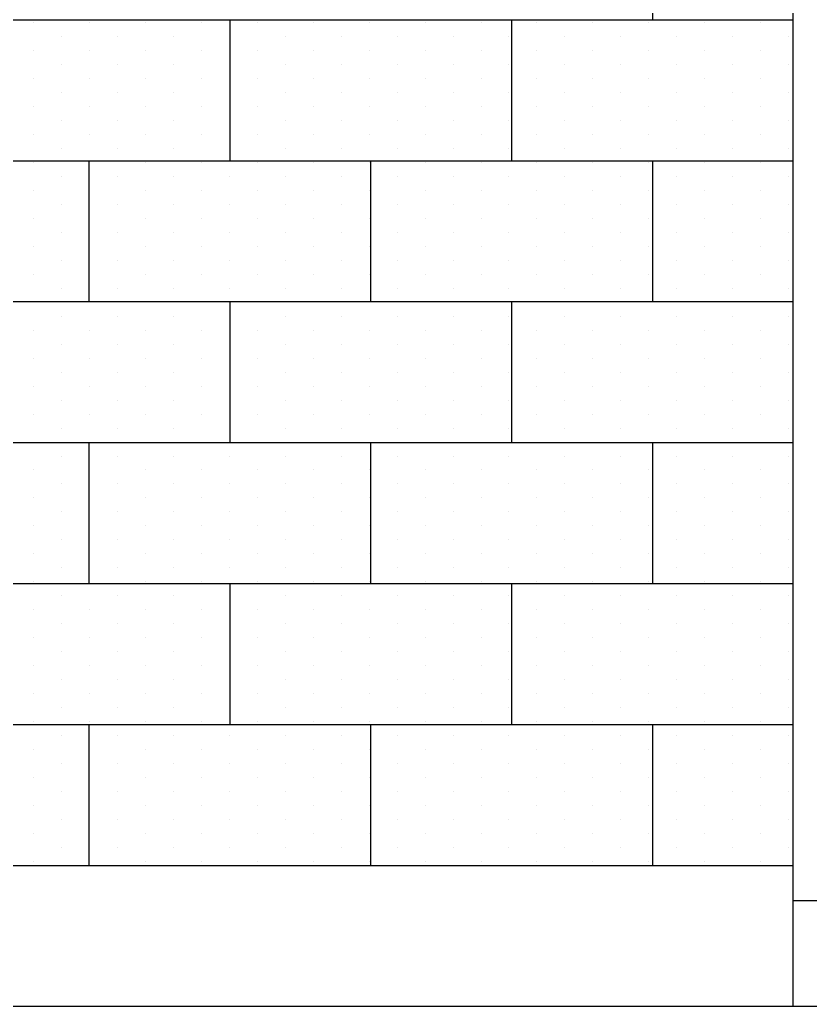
# Paper-space layout 'A000' of a CAD drawing. Header units: millimetres. Extents: x 0 to 841, y 0 to 594.
# Drawn here: x 514.33 to 536.77, y 86.9 to 114.9 of the extents above; entities that cross this region are included whole.
import ezdxf

# ---------------------------------------------------------------- set-up
doc = ezdxf.new("R2010")
doc.units = ezdxf.units.MM
doc.header["$MEASUREMENT"] = 0
doc.layers.add('A-ELEV-MBE1', color=7, linetype='Continuous', lineweight=25)
doc.layers.add('A-ELEV-PATT', color=8, linetype='Continuous', lineweight=13)

psp = doc.layouts.new('A000')

# ---------------------------------------------------------------- linework, layer by layer
at = {"layer": 'A-ELEV-MBE1'}
for p, q in [((536.293, 86.896), (536.293, 142.896)), ((532.293, 118.896), (532.293, 114.896)), ((495.293, 114.896), (536.293, 114.896)), ((520.293, 114.896), (520.293, 110.896)), ((528.293, 114.896), (528.293, 110.896)), ((495.293, 110.896), (536.293, 110.896)), ((516.293, 110.896), (516.293, 106.896)), ((524.293, 110.896), (524.293, 106.896)), ((532.293, 110.896), (532.293, 106.896)), ((495.293, 106.896), (536.293, 106.896)), ((520.293, 106.896), (520.293, 102.896)), ((528.293, 106.896), (528.293, 102.896)), ((495.293, 102.896), (536.293, 102.896)), ((516.293, 102.896), (516.293, 98.896)), ((524.293, 102.896), (524.293, 98.896)), ((532.293, 102.896), (532.293, 98.896)), ((495.293, 98.896), (536.293, 98.896)), ((520.293, 98.896), (520.293, 94.896)), ((528.293, 98.896), (528.293, 94.896)), ((495.293, 94.896), (536.293, 94.896)), ((516.293, 94.896), (516.293, 90.896)), ((524.293, 94.896), (524.293, 90.896)), ((532.293, 94.896), (532.293, 90.896)), ((492.293, 90.896), (536.293, 90.896)), ((536.293, 89.896), (556.293, 89.896)), ((492.293, 86.896), (702.204, 86.896))]:
    psp.add_line(p, q, dxfattribs=at)
at = {"layer": 'A-ELEV-PATT', "linetype": 'Continuous'}
for p, q in [((514.727, 114.817), (514.727, 114.817)), ((516.314, 114.817), (516.314, 114.817)), ((517.902, 114.817), (517.902, 114.817)), ((519.489, 114.817), (519.489, 114.817)), ((521.077, 114.817), (521.077, 114.817)), ((522.664, 114.817), (522.664, 114.817)), ((524.252, 114.817), (524.252, 114.817)), ((525.839, 114.817), (525.839, 114.817)), ((527.427, 114.817), (527.427, 114.817)), ((529.014, 114.817), (529.014, 114.817)), ((530.602, 114.817), (530.602, 114.817)), ((532.189, 114.817), (532.189, 114.817)), ((533.777, 114.817), (533.777, 114.817)), ((535.364, 114.817), (535.364, 114.817)), ((515.521, 114.42), (515.521, 114.42)), ((517.108, 114.42), (517.108, 114.42)), ((518.696, 114.42), (518.696, 114.42)), ((520.283, 114.42), (520.283, 114.42)), ((521.871, 114.42), (521.871, 114.42)), ((523.458, 114.42), (523.458, 114.42)), ((525.046, 114.42), (525.046, 114.42)), ((526.633, 114.42), (526.633, 114.42)), ((528.221, 114.42), (528.221, 114.42)), ((529.808, 114.42), (529.808, 114.42)), ((531.396, 114.42), (531.396, 114.42)), ((532.983, 114.42), (532.983, 114.42)), ((534.571, 114.42), (534.571, 114.42)), ((536.158, 114.42), (536.158, 114.42)), ((514.727, 114.023), (514.727, 114.023)), ((516.314, 114.023), (516.314, 114.023)), ((517.902, 114.023), (517.902, 114.023)), ((519.489, 114.023), (519.489, 114.023)), ((521.077, 114.023), (521.077, 114.023)), ((522.664, 114.023), (522.664, 114.023)), ((524.252, 114.023), (524.252, 114.023)), ((525.839, 114.023), (525.839, 114.023)), ((527.427, 114.023), (527.427, 114.023)), ((529.014, 114.023), (529.014, 114.023)), ((530.602, 114.023), (530.602, 114.023)), ((532.189, 114.023), (532.189, 114.023)), ((533.777, 114.023), (533.777, 114.023)), ((535.364, 114.023), (535.364, 114.023)), ((515.521, 113.626), (515.521, 113.626)), ((517.108, 113.626), (517.108, 113.626)), ((518.696, 113.626), (518.696, 113.626)), ((520.283, 113.626), (520.283, 113.626)), ((521.871, 113.626), (521.871, 113.626)), ((523.458, 113.626), (523.458, 113.626)), ((525.046, 113.626), (525.046, 113.626)), ((526.633, 113.626), (526.633, 113.626)), ((528.221, 113.626), (528.221, 113.626)), ((529.808, 113.626), (529.808, 113.626)), ((531.396, 113.626), (531.396, 113.626)), ((532.983, 113.626), (532.983, 113.626)), ((534.571, 113.626), (534.571, 113.626)), ((536.158, 113.626), (536.158, 113.626)), ((514.727, 113.229), (514.727, 113.229)), ((516.314, 113.229), (516.314, 113.229)), ((517.902, 113.229), (517.902, 113.229)), ((519.489, 113.229), (519.489, 113.229)), ((521.077, 113.229), (521.077, 113.229)), ((522.664, 113.229), (522.664, 113.229)), ((524.252, 113.229), (524.252, 113.229)), ((525.839, 113.229), (525.839, 113.229)), ((527.427, 113.229), (527.427, 113.229)), ((529.014, 113.229), (529.014, 113.229)), ((530.602, 113.229), (530.602, 113.229)), ((532.189, 113.229), (532.189, 113.229)), ((533.777, 113.229), (533.777, 113.229)), ((535.364, 113.229), (535.364, 113.229)), ((515.521, 112.833), (515.521, 112.833)), ((517.108, 112.833), (517.108, 112.833)), ((518.696, 112.833), (518.696, 112.833)), ((520.283, 112.833), (520.283, 112.833)), ((521.871, 112.833), (521.871, 112.833)), ((523.458, 112.833), (523.458, 112.833)), ((525.046, 112.833), (525.046, 112.833)), ((526.633, 112.833), (526.633, 112.833)), ((528.221, 112.833), (528.221, 112.833)), ((529.808, 112.833), (529.808, 112.833)), ((531.396, 112.833), (531.396, 112.833)), ((532.983, 112.833), (532.983, 112.833)), ((534.571, 112.833), (534.571, 112.833)), ((536.158, 112.833), (536.158, 112.833)), ((514.727, 112.436), (514.727, 112.436)), ((516.314, 112.436), (516.314, 112.436)), ((517.902, 112.436), (517.902, 112.436)), ((519.489, 112.436), (519.489, 112.436)), ((521.077, 112.436), (521.077, 112.436)), ((522.664, 112.436), (522.664, 112.436)), ((524.252, 112.436), (524.252, 112.436)), ((525.839, 112.436), (525.839, 112.436)), ((527.427, 112.436), (527.427, 112.436)), ((529.014, 112.436), (529.014, 112.436)), ((530.602, 112.436), (530.602, 112.436)), ((532.189, 112.436), (532.189, 112.436)), ((533.777, 112.436), (533.777, 112.436)), ((535.364, 112.436), (535.364, 112.436)), ((515.521, 112.039), (515.521, 112.039)), ((517.108, 112.039), (517.108, 112.039)), ((518.696, 112.039), (518.696, 112.039)), ((520.283, 112.039), (520.283, 112.039)), ((521.871, 112.039), (521.871, 112.039)), ((523.458, 112.039), (523.458, 112.039)), ((525.046, 112.039), (525.046, 112.039)), ((526.633, 112.039), (526.633, 112.039)), ((528.221, 112.039), (528.221, 112.039)), ((529.808, 112.039), (529.808, 112.039)), ((531.396, 112.039), (531.396, 112.039)), ((532.983, 112.039), (532.983, 112.039)), ((534.571, 112.039), (534.571, 112.039)), ((536.158, 112.039), (536.158, 112.039)), ((514.727, 111.642), (514.727, 111.642)), ((516.314, 111.642), (516.314, 111.642)), ((517.902, 111.642), (517.902, 111.642)), ((519.489, 111.642), (519.489, 111.642)), ((521.077, 111.642), (521.077, 111.642)), ((522.664, 111.642), (522.664, 111.642)), ((524.252, 111.642), (524.252, 111.642)), ((525.839, 111.642), (525.839, 111.642)), ((527.427, 111.642), (527.427, 111.642)), ((529.014, 111.642), (529.014, 111.642)), ((530.602, 111.642), (530.602, 111.642)), ((532.189, 111.642), (532.189, 111.642)), ((533.777, 111.642), (533.777, 111.642)), ((535.364, 111.642), (535.364, 111.642)), ((515.521, 111.245), (515.521, 111.245)), ((517.108, 111.245), (517.108, 111.245)), ((518.696, 111.245), (518.696, 111.245)), ((520.283, 111.245), (520.283, 111.245)), ((521.871, 111.245), (521.871, 111.245)), ((523.458, 111.245), (523.458, 111.245)), ((525.046, 111.245), (525.046, 111.245)), ((526.633, 111.245), (526.633, 111.245)), ((528.221, 111.245), (528.221, 111.245)), ((529.808, 111.245), (529.808, 111.245)), ((531.396, 111.245), (531.396, 111.245)), ((532.983, 111.245), (532.983, 111.245)), ((534.571, 111.245), (534.571, 111.245)), ((536.158, 111.245), (536.158, 111.245)), ((514.727, 110.848), (514.727, 110.848)), ((516.314, 110.848), (516.314, 110.848)), ((517.902, 110.848), (517.902, 110.848)), ((519.489, 110.848), (519.489, 110.848)), ((521.077, 110.848), (521.077, 110.848)), ((522.664, 110.848), (522.664, 110.848)), ((524.252, 110.848), (524.252, 110.848)), ((525.839, 110.848), (525.839, 110.848)), ((527.427, 110.848), (527.427, 110.848)), ((529.014, 110.848), (529.014, 110.848)), ((530.602, 110.848), (530.602, 110.848)), ((532.189, 110.848), (532.189, 110.848)), ((533.777, 110.848), (533.777, 110.848)), ((535.364, 110.848), (535.364, 110.848)), ((515.521, 110.451), (515.521, 110.451)), ((517.108, 110.451), (517.108, 110.451)), ((518.696, 110.451), (518.696, 110.451)), ((520.283, 110.451), (520.283, 110.451)), ((521.871, 110.451), (521.871, 110.451)), ((523.458, 110.451), (523.458, 110.451)), ((525.046, 110.451), (525.046, 110.451)), ((526.633, 110.451), (526.633, 110.451)), ((528.221, 110.451), (528.221, 110.451)), ((529.808, 110.451), (529.808, 110.451)), ((531.396, 110.451), (531.396, 110.451)), ((532.983, 110.451), (532.983, 110.451)), ((534.571, 110.451), (534.571, 110.451)), ((536.158, 110.451), (536.158, 110.451)), ((514.727, 110.054), (514.727, 110.054)), ((516.314, 110.054), (516.314, 110.054)), ((517.902, 110.054), (517.902, 110.054)), ((519.489, 110.054), (519.489, 110.054)), ((521.077, 110.054), (521.077, 110.054)), ((522.664, 110.054), (522.664, 110.054)), ((524.252, 110.054), (524.252, 110.054)), ((525.839, 110.054), (525.839, 110.054)), ((527.427, 110.054), (527.427, 110.054)), ((529.014, 110.054), (529.014, 110.054)), ((530.602, 110.054), (530.602, 110.054)), ((532.189, 110.054), (532.189, 110.054)), ((533.777, 110.054), (533.777, 110.054)), ((535.364, 110.054), (535.364, 110.054)), ((515.521, 109.658), (515.521, 109.658)), ((517.108, 109.658), (517.108, 109.658)), ((518.696, 109.658), (518.696, 109.658)), ((520.283, 109.658), (520.283, 109.658)), ((521.871, 109.658), (521.871, 109.658)), ((523.458, 109.658), (523.458, 109.658)), ((525.046, 109.658), (525.046, 109.658)), ((526.633, 109.658), (526.633, 109.658)), ((528.221, 109.658), (528.221, 109.658)), ((529.808, 109.658), (529.808, 109.658)), ((531.396, 109.658), (531.396, 109.658)), ((532.983, 109.658), (532.983, 109.658)), ((534.571, 109.658), (534.571, 109.658)), ((536.158, 109.658), (536.158, 109.658)), ((514.727, 109.261), (514.727, 109.261)), ((516.314, 109.261), (516.314, 109.261)), ((517.902, 109.261), (517.902, 109.261)), ((519.489, 109.261), (519.489, 109.261)), ((521.077, 109.261), (521.077, 109.261)), ((522.664, 109.261), (522.664, 109.261)), ((524.252, 109.261), (524.252, 109.261)), ((525.839, 109.261), (525.839, 109.261)), ((527.427, 109.261), (527.427, 109.261)), ((529.014, 109.261), (529.014, 109.261)), ((530.602, 109.261), (530.602, 109.261)), ((532.189, 109.261), (532.189, 109.261)), ((533.777, 109.261), (533.777, 109.261)), ((535.364, 109.261), (535.364, 109.261)), ((515.521, 108.864), (515.521, 108.864)), ((517.108, 108.864), (517.108, 108.864)), ((518.696, 108.864), (518.696, 108.864)), ((520.283, 108.864), (520.283, 108.864)), ((521.871, 108.864), (521.871, 108.864)), ((523.458, 108.864), (523.458, 108.864)), ((525.046, 108.864), (525.046, 108.864)), ((526.633, 108.864), (526.633, 108.864)), ((528.221, 108.864), (528.221, 108.864)), ((529.808, 108.864), (529.808, 108.864)), ((531.396, 108.864), (531.396, 108.864)), ((532.983, 108.864), (532.983, 108.864)), ((534.571, 108.864), (534.571, 108.864)), ((536.158, 108.864), (536.158, 108.864)), ((514.727, 108.467), (514.727, 108.467)), ((516.314, 108.467), (516.314, 108.467)), ((517.902, 108.467), (517.902, 108.467)), ((519.489, 108.467), (519.489, 108.467)), ((521.077, 108.467), (521.077, 108.467)), ((522.664, 108.467), (522.664, 108.467)), ((524.252, 108.467), (524.252, 108.467)), ((525.839, 108.467), (525.839, 108.467)), ((527.427, 108.467), (527.427, 108.467)), ((529.014, 108.467), (529.014, 108.467)), ((530.602, 108.467), (530.602, 108.467)), ((532.189, 108.467), (532.189, 108.467)), ((533.777, 108.467), (533.777, 108.467)), ((535.364, 108.467), (535.364, 108.467)), ((515.521, 108.07), (515.521, 108.07)), ((517.108, 108.07), (517.108, 108.07)), ((518.696, 108.07), (518.696, 108.07)), ((520.283, 108.07), (520.283, 108.07)), ((521.871, 108.07), (521.871, 108.07)), ((523.458, 108.07), (523.458, 108.07)), ((525.046, 108.07), (525.046, 108.07)), ((526.633, 108.07), (526.633, 108.07)), ((528.221, 108.07), (528.221, 108.07)), ((529.808, 108.07), (529.808, 108.07)), ((531.396, 108.07), (531.396, 108.07)), ((532.983, 108.07), (532.983, 108.07)), ((534.571, 108.07), (534.571, 108.07)), ((536.158, 108.07), (536.158, 108.07)), ((514.727, 107.673), (514.727, 107.673)), ((516.314, 107.673), (516.314, 107.673)), ((517.902, 107.673), (517.902, 107.673)), ((519.489, 107.673), (519.489, 107.673)), ((521.077, 107.673), (521.077, 107.673)), ((522.664, 107.673), (522.664, 107.673)), ((524.252, 107.673), (524.252, 107.673)), ((525.839, 107.673), (525.839, 107.673)), ((527.427, 107.673), (527.427, 107.673)), ((529.014, 107.673), (529.014, 107.673)), ((530.602, 107.673), (530.602, 107.673)), ((532.189, 107.673), (532.189, 107.673)), ((533.777, 107.673), (533.777, 107.673)), ((535.364, 107.673), (535.364, 107.673)), ((515.521, 107.276), (515.521, 107.276)), ((517.108, 107.276), (517.108, 107.276)), ((518.696, 107.276), (518.696, 107.276)), ((520.283, 107.276), (520.283, 107.276)), ((521.871, 107.276), (521.871, 107.276)), ((523.458, 107.276), (523.458, 107.276)), ((525.046, 107.276), (525.046, 107.276)), ((526.633, 107.276), (526.633, 107.276)), ((528.221, 107.276), (528.221, 107.276)), ((529.808, 107.276), (529.808, 107.276)), ((531.396, 107.276), (531.396, 107.276)), ((532.983, 107.276), (532.983, 107.276)), ((534.571, 107.276), (534.571, 107.276)), ((536.158, 107.276), (536.158, 107.276)), ((514.727, 106.879), (514.727, 106.879)), ((516.314, 106.879), (516.314, 106.879)), ((517.902, 106.879), (517.902, 106.879)), ((519.489, 106.879), (519.489, 106.879)), ((521.077, 106.879), (521.077, 106.879)), ((522.664, 106.879), (522.664, 106.879)), ((524.252, 106.879), (524.252, 106.879)), ((525.839, 106.879), (525.839, 106.879)), ((527.427, 106.879), (527.427, 106.879)), ((529.014, 106.879), (529.014, 106.879)), ((530.602, 106.879), (530.602, 106.879)), ((532.189, 106.879), (532.189, 106.879)), ((533.777, 106.879), (533.777, 106.879)), ((535.364, 106.879), (535.364, 106.879)), ((515.521, 106.483), (515.521, 106.483)), ((517.108, 106.483), (517.108, 106.483)), ((518.696, 106.483), (518.696, 106.483)), ((520.283, 106.483), (520.283, 106.483)), ((521.871, 106.483), (521.871, 106.483)), ((523.458, 106.483), (523.458, 106.483)), ((525.046, 106.483), (525.046, 106.483)), ((526.633, 106.483), (526.633, 106.483)), ((528.221, 106.483), (528.221, 106.483)), ((529.808, 106.483), (529.808, 106.483)), ((531.396, 106.483), (531.396, 106.483)), ((532.983, 106.483), (532.983, 106.483)), ((534.571, 106.483), (534.571, 106.483)), ((536.158, 106.483), (536.158, 106.483)), ((514.727, 106.086), (514.727, 106.086)), ((516.314, 106.086), (516.314, 106.086)), ((517.902, 106.086), (517.902, 106.086)), ((519.489, 106.086), (519.489, 106.086)), ((521.077, 106.086), (521.077, 106.086)), ((522.664, 106.086), (522.664, 106.086)), ((524.252, 106.086), (524.252, 106.086)), ((525.839, 106.086), (525.839, 106.086)), ((527.427, 106.086), (527.427, 106.086)), ((529.014, 106.086), (529.014, 106.086)), ((530.602, 106.086), (530.602, 106.086)), ((532.189, 106.086), (532.189, 106.086)), ((533.777, 106.086), (533.777, 106.086)), ((535.364, 106.086), (535.364, 106.086)), ((515.521, 105.689), (515.521, 105.689)), ((517.108, 105.689), (517.108, 105.689)), ((518.696, 105.689), (518.696, 105.689)), ((520.283, 105.689), (520.283, 105.689)), ((521.871, 105.689), (521.871, 105.689)), ((523.458, 105.689), (523.458, 105.689)), ((525.046, 105.689), (525.046, 105.689)), ((526.633, 105.689), (526.633, 105.689)), ((528.221, 105.689), (528.221, 105.689)), ((529.808, 105.689), (529.808, 105.689)), ((531.396, 105.689), (531.396, 105.689)), ((532.983, 105.689), (532.983, 105.689)), ((534.571, 105.689), (534.571, 105.689)), ((536.158, 105.689), (536.158, 105.689)), ((514.727, 105.292), (514.727, 105.292)), ((516.314, 105.292), (516.314, 105.292)), ((517.902, 105.292), (517.902, 105.292)), ((519.489, 105.292), (519.489, 105.292)), ((521.077, 105.292), (521.077, 105.292)), ((522.664, 105.292), (522.664, 105.292)), ((524.252, 105.292), (524.252, 105.292)), ((525.839, 105.292), (525.839, 105.292)), ((527.427, 105.292), (527.427, 105.292)), ((529.014, 105.292), (529.014, 105.292)), ((530.602, 105.292), (530.602, 105.292)), ((532.189, 105.292), (532.189, 105.292)), ((533.777, 105.292), (533.777, 105.292)), ((535.364, 105.292), (535.364, 105.292)), ((515.521, 104.895), (515.521, 104.895)), ((517.108, 104.895), (517.108, 104.895)), ((518.696, 104.895), (518.696, 104.895)), ((520.283, 104.895), (520.283, 104.895)), ((521.871, 104.895), (521.871, 104.895)), ((523.458, 104.895), (523.458, 104.895)), ((525.046, 104.895), (525.046, 104.895)), ((526.633, 104.895), (526.633, 104.895)), ((528.221, 104.895), (528.221, 104.895)), ((529.808, 104.895), (529.808, 104.895)), ((531.396, 104.895), (531.396, 104.895)), ((532.983, 104.895), (532.983, 104.895)), ((534.571, 104.895), (534.571, 104.895)), ((536.158, 104.895), (536.158, 104.895)), ((514.727, 104.498), (514.727, 104.498)), ((516.314, 104.498), (516.314, 104.498)), ((517.902, 104.498), (517.902, 104.498)), ((519.489, 104.498), (519.489, 104.498)), ((521.077, 104.498), (521.077, 104.498)), ((522.664, 104.498), (522.664, 104.498)), ((524.252, 104.498), (524.252, 104.498)), ((525.839, 104.498), (525.839, 104.498)), ((527.427, 104.498), (527.427, 104.498)), ((529.014, 104.498), (529.014, 104.498)), ((530.602, 104.498), (530.602, 104.498)), ((532.189, 104.498), (532.189, 104.498)), ((533.777, 104.498), (533.777, 104.498)), ((535.364, 104.498), (535.364, 104.498)), ((515.521, 104.101), (515.521, 104.101)), ((517.108, 104.101), (517.108, 104.101)), ((518.696, 104.101), (518.696, 104.101)), ((520.283, 104.101), (520.283, 104.101)), ((521.871, 104.101), (521.871, 104.101)), ((523.458, 104.101), (523.458, 104.101)), ((525.046, 104.101), (525.046, 104.101)), ((526.633, 104.101), (526.633, 104.101)), ((528.221, 104.101), (528.221, 104.101)), ((529.808, 104.101), (529.808, 104.101)), ((531.396, 104.101), (531.396, 104.101)), ((532.983, 104.101), (532.983, 104.101)), ((534.571, 104.101), (534.571, 104.101)), ((536.158, 104.101), (536.158, 104.101)), ((514.727, 103.704), (514.727, 103.704)), ((516.314, 103.704), (516.314, 103.704)), ((517.902, 103.704), (517.902, 103.704)), ((519.489, 103.704), (519.489, 103.704)), ((521.077, 103.704), (521.077, 103.704)), ((522.664, 103.704), (522.664, 103.704)), ((524.252, 103.704), (524.252, 103.704)), ((525.839, 103.704), (525.839, 103.704)), ((527.427, 103.704), (527.427, 103.704)), ((529.014, 103.704), (529.014, 103.704)), ((530.602, 103.704), (530.602, 103.704)), ((532.189, 103.704), (532.189, 103.704)), ((533.777, 103.704), (533.777, 103.704)), ((535.364, 103.704), (535.364, 103.704)), ((515.521, 103.308), (515.521, 103.308)), ((517.108, 103.308), (517.108, 103.308)), ((518.696, 103.308), (518.696, 103.308)), ((520.283, 103.308), (520.283, 103.308)), ((521.871, 103.308), (521.871, 103.308)), ((523.458, 103.308), (523.458, 103.308)), ((525.046, 103.308), (525.046, 103.308)), ((526.633, 103.308), (526.633, 103.308)), ((528.221, 103.308), (528.221, 103.308)), ((529.808, 103.308), (529.808, 103.308)), ((531.396, 103.308), (531.396, 103.308)), ((532.983, 103.308), (532.983, 103.308)), ((534.571, 103.308), (534.571, 103.308)), ((536.158, 103.308), (536.158, 103.308)), ((514.727, 102.911), (514.727, 102.911)), ((516.314, 102.911), (516.314, 102.911)), ((517.902, 102.911), (517.902, 102.911)), ((519.489, 102.911), (519.489, 102.911)), ((521.077, 102.911), (521.077, 102.911)), ((522.664, 102.911), (522.664, 102.911)), ((524.252, 102.911), (524.252, 102.911)), ((525.839, 102.911), (525.839, 102.911)), ((527.427, 102.911), (527.427, 102.911)), ((529.014, 102.911), (529.014, 102.911)), ((530.602, 102.911), (530.602, 102.911)), ((532.189, 102.911), (532.189, 102.911)), ((533.777, 102.911), (533.777, 102.911)), ((535.364, 102.911), (535.364, 102.911)), ((515.521, 102.514), (515.521, 102.514)), ((517.108, 102.514), (517.108, 102.514)), ((518.696, 102.514), (518.696, 102.514)), ((520.283, 102.514), (520.283, 102.514)), ((521.871, 102.514), (521.871, 102.514)), ((523.458, 102.514), (523.458, 102.514)), ((525.046, 102.514), (525.046, 102.514)), ((526.633, 102.514), (526.633, 102.514)), ((528.221, 102.514), (528.221, 102.514)), ((529.808, 102.514), (529.808, 102.514)), ((531.396, 102.514), (531.396, 102.514)), ((532.983, 102.514), (532.983, 102.514)), ((534.571, 102.514), (534.571, 102.514)), ((536.158, 102.514), (536.158, 102.514)), ((514.727, 102.117), (514.727, 102.117)), ((516.314, 102.117), (516.314, 102.117)), ((517.902, 102.117), (517.902, 102.117)), ((519.489, 102.117), (519.489, 102.117)), ((521.077, 102.117), (521.077, 102.117)), ((522.664, 102.117), (522.664, 102.117)), ((524.252, 102.117), (524.252, 102.117)), ((525.839, 102.117), (525.839, 102.117)), ((527.427, 102.117), (527.427, 102.117)), ((529.014, 102.117), (529.014, 102.117)), ((530.602, 102.117), (530.602, 102.117)), ((532.189, 102.117), (532.189, 102.117)), ((533.777, 102.117), (533.777, 102.117)), ((535.364, 102.117), (535.364, 102.117)), ((515.521, 101.72), (515.521, 101.72)), ((517.108, 101.72), (517.108, 101.72)), ((518.696, 101.72), (518.696, 101.72)), ((520.283, 101.72), (520.283, 101.72)), ((521.871, 101.72), (521.871, 101.72)), ((523.458, 101.72), (523.458, 101.72)), ((525.046, 101.72), (525.046, 101.72)), ((526.633, 101.72), (526.633, 101.72)), ((528.221, 101.72), (528.221, 101.72)), ((529.808, 101.72), (529.808, 101.72)), ((531.396, 101.72), (531.396, 101.72)), ((532.983, 101.72), (532.983, 101.72)), ((534.571, 101.72), (534.571, 101.72)), ((536.158, 101.72), (536.158, 101.72)), ((514.727, 101.323), (514.727, 101.323)), ((516.314, 101.323), (516.314, 101.323)), ((517.902, 101.323), (517.902, 101.323)), ((519.489, 101.323), (519.489, 101.323)), ((521.077, 101.323), (521.077, 101.323)), ((522.664, 101.323), (522.664, 101.323)), ((524.252, 101.323), (524.252, 101.323)), ((525.839, 101.323), (525.839, 101.323)), ((527.427, 101.323), (527.427, 101.323)), ((529.014, 101.323), (529.014, 101.323)), ((530.602, 101.323), (530.602, 101.323)), ((532.189, 101.323), (532.189, 101.323)), ((533.777, 101.323), (533.777, 101.323)), ((535.364, 101.323), (535.364, 101.323)), ((515.521, 100.926), (515.521, 100.926)), ((517.108, 100.926), (517.108, 100.926)), ((518.696, 100.926), (518.696, 100.926)), ((520.283, 100.926), (520.283, 100.926)), ((521.871, 100.926), (521.871, 100.926)), ((523.458, 100.926), (523.458, 100.926)), ((525.046, 100.926), (525.046, 100.926)), ((526.633, 100.926), (526.633, 100.926)), ((528.221, 100.926), (528.221, 100.926)), ((529.808, 100.926), (529.808, 100.926)), ((531.396, 100.926), (531.396, 100.926)), ((532.983, 100.926), (532.983, 100.926)), ((534.571, 100.926), (534.571, 100.926)), ((536.158, 100.926), (536.158, 100.926)), ((514.727, 100.529), (514.727, 100.529)), ((516.314, 100.529), (516.314, 100.529)), ((517.902, 100.529), (517.902, 100.529)), ((519.489, 100.529), (519.489, 100.529)), ((521.077, 100.529), (521.077, 100.529)), ((522.664, 100.529), (522.664, 100.529)), ((524.252, 100.529), (524.252, 100.529)), ((525.839, 100.529), (525.839, 100.529)), ((527.427, 100.529), (527.427, 100.529)), ((529.014, 100.529), (529.014, 100.529)), ((530.602, 100.529), (530.602, 100.529)), ((532.189, 100.529), (532.189, 100.529)), ((533.777, 100.529), (533.777, 100.529)), ((535.364, 100.529), (535.364, 100.529)), ((515.521, 100.133), (515.521, 100.133)), ((517.108, 100.133), (517.108, 100.133)), ((518.696, 100.133), (518.696, 100.133)), ((520.283, 100.133), (520.283, 100.133)), ((521.871, 100.133), (521.871, 100.133)), ((523.458, 100.133), (523.458, 100.133)), ((525.046, 100.133), (525.046, 100.133)), ((526.633, 100.133), (526.633, 100.133)), ((528.221, 100.133), (528.221, 100.133)), ((529.808, 100.133), (529.808, 100.133)), ((531.396, 100.133), (531.396, 100.133)), ((532.983, 100.133), (532.983, 100.133)), ((534.571, 100.133), (534.571, 100.133)), ((536.158, 100.133), (536.158, 100.133)), ((514.727, 99.736), (514.727, 99.736)), ((516.314, 99.736), (516.314, 99.736)), ((517.902, 99.736), (517.902, 99.736)), ((519.489, 99.736), (519.489, 99.736)), ((521.077, 99.736), (521.077, 99.736)), ((522.664, 99.736), (522.664, 99.736)), ((524.252, 99.736), (524.252, 99.736)), ((525.839, 99.736), (525.839, 99.736)), ((527.427, 99.736), (527.427, 99.736)), ((529.014, 99.736), (529.014, 99.736)), ((530.602, 99.736), (530.602, 99.736)), ((532.189, 99.736), (532.189, 99.736)), ((533.777, 99.736), (533.777, 99.736)), ((535.364, 99.736), (535.364, 99.736)), ((515.521, 99.339), (515.521, 99.339)), ((517.108, 99.339), (517.108, 99.339)), ((518.696, 99.339), (518.696, 99.339)), ((520.283, 99.339), (520.283, 99.339)), ((521.871, 99.339), (521.871, 99.339)), ((523.458, 99.339), (523.458, 99.339)), ((525.046, 99.339), (525.046, 99.339)), ((526.633, 99.339), (526.633, 99.339)), ((528.221, 99.339), (528.221, 99.339)), ((529.808, 99.339), (529.808, 99.339)), ((531.396, 99.339), (531.396, 99.339)), ((532.983, 99.339), (532.983, 99.339)), ((534.571, 99.339), (534.571, 99.339)), ((536.158, 99.339), (536.158, 99.339)), ((514.727, 98.942), (514.727, 98.942)), ((516.314, 98.942), (516.314, 98.942)), ((517.902, 98.942), (517.902, 98.942)), ((519.489, 98.942), (519.489, 98.942)), ((521.077, 98.942), (521.077, 98.942)), ((522.664, 98.942), (522.664, 98.942)), ((524.252, 98.942), (524.252, 98.942)), ((525.839, 98.942), (525.839, 98.942)), ((527.427, 98.942), (527.427, 98.942)), ((529.014, 98.942), (529.014, 98.942)), ((530.602, 98.942), (530.602, 98.942)), ((532.189, 98.942), (532.189, 98.942)), ((533.777, 98.942), (533.777, 98.942)), ((535.364, 98.942), (535.364, 98.942)), ((515.521, 98.545), (515.521, 98.545)), ((517.108, 98.545), (517.108, 98.545)), ((518.696, 98.545), (518.696, 98.545)), ((520.283, 98.545), (520.283, 98.545)), ((521.871, 98.545), (521.871, 98.545)), ((523.458, 98.545), (523.458, 98.545)), ((525.046, 98.545), (525.046, 98.545)), ((526.633, 98.545), (526.633, 98.545)), ((528.221, 98.545), (528.221, 98.545)), ((529.808, 98.545), (529.808, 98.545)), ((531.396, 98.545), (531.396, 98.545)), ((532.983, 98.545), (532.983, 98.545)), ((534.571, 98.545), (534.571, 98.545)), ((536.158, 98.545), (536.158, 98.545)), ((514.727, 98.148), (514.727, 98.148)), ((516.314, 98.148), (516.314, 98.148)), ((517.902, 98.148), (517.902, 98.148)), ((519.489, 98.148), (519.489, 98.148)), ((521.077, 98.148), (521.077, 98.148)), ((522.664, 98.148), (522.664, 98.148)), ((524.252, 98.148), (524.252, 98.148)), ((525.839, 98.148), (525.839, 98.148)), ((527.427, 98.148), (527.427, 98.148)), ((529.014, 98.148), (529.014, 98.148)), ((530.602, 98.148), (530.602, 98.148)), ((532.189, 98.148), (532.189, 98.148)), ((533.777, 98.148), (533.777, 98.148)), ((535.364, 98.148), (535.364, 98.148)), ((515.521, 97.751), (515.521, 97.751)), ((517.108, 97.751), (517.108, 97.751)), ((518.696, 97.751), (518.696, 97.751)), ((520.283, 97.751), (520.283, 97.751)), ((521.871, 97.751), (521.871, 97.751)), ((523.458, 97.751), (523.458, 97.751)), ((525.046, 97.751), (525.046, 97.751)), ((526.633, 97.751), (526.633, 97.751)), ((528.221, 97.751), (528.221, 97.751)), ((529.808, 97.751), (529.808, 97.751)), ((531.396, 97.751), (531.396, 97.751)), ((532.983, 97.751), (532.983, 97.751)), ((534.571, 97.751), (534.571, 97.751)), ((536.158, 97.751), (536.158, 97.751)), ((514.727, 97.354), (514.727, 97.354)), ((516.314, 97.354), (516.314, 97.354)), ((517.902, 97.354), (517.902, 97.354)), ((519.489, 97.354), (519.489, 97.354)), ((521.077, 97.354), (521.077, 97.354)), ((522.664, 97.354), (522.664, 97.354)), ((524.252, 97.354), (524.252, 97.354)), ((525.839, 97.354), (525.839, 97.354)), ((527.427, 97.354), (527.427, 97.354)), ((529.014, 97.354), (529.014, 97.354)), ((530.602, 97.354), (530.602, 97.354)), ((532.189, 97.354), (532.189, 97.354)), ((533.777, 97.354), (533.777, 97.354)), ((535.364, 97.354), (535.364, 97.354)), ((515.521, 96.958), (515.521, 96.958)), ((517.108, 96.958), (517.108, 96.958)), ((518.696, 96.958), (518.696, 96.958)), ((520.283, 96.958), (520.283, 96.958)), ((521.871, 96.958), (521.871, 96.958)), ((523.458, 96.958), (523.458, 96.958)), ((525.046, 96.958), (525.046, 96.958)), ((526.633, 96.958), (526.633, 96.958)), ((528.221, 96.958), (528.221, 96.958)), ((529.808, 96.958), (529.808, 96.958)), ((531.396, 96.958), (531.396, 96.958)), ((532.983, 96.958), (532.983, 96.958)), ((534.571, 96.958), (534.571, 96.958)), ((536.158, 96.958), (536.158, 96.958)), ((514.727, 96.561), (514.727, 96.561)), ((516.314, 96.561), (516.314, 96.561)), ((517.902, 96.561), (517.902, 96.561)), ((519.489, 96.561), (519.489, 96.561)), ((521.077, 96.561), (521.077, 96.561)), ((522.664, 96.561), (522.664, 96.561)), ((524.252, 96.561), (524.252, 96.561)), ((525.839, 96.561), (525.839, 96.561)), ((527.427, 96.561), (527.427, 96.561)), ((529.014, 96.561), (529.014, 96.561)), ((530.602, 96.561), (530.602, 96.561)), ((532.189, 96.561), (532.189, 96.561)), ((533.777, 96.561), (533.777, 96.561)), ((535.364, 96.561), (535.364, 96.561)), ((515.521, 96.164), (515.521, 96.164)), ((517.108, 96.164), (517.108, 96.164)), ((518.696, 96.164), (518.696, 96.164)), ((520.283, 96.164), (520.283, 96.164)), ((521.871, 96.164), (521.871, 96.164)), ((523.458, 96.164), (523.458, 96.164)), ((525.046, 96.164), (525.046, 96.164)), ((526.633, 96.164), (526.633, 96.164)), ((528.221, 96.164), (528.221, 96.164)), ((529.808, 96.164), (529.808, 96.164)), ((531.396, 96.164), (531.396, 96.164)), ((532.983, 96.164), (532.983, 96.164)), ((534.571, 96.164), (534.571, 96.164)), ((536.158, 96.164), (536.158, 96.164)), ((514.727, 95.767), (514.727, 95.767)), ((516.314, 95.767), (516.314, 95.767)), ((517.902, 95.767), (517.902, 95.767)), ((519.489, 95.767), (519.489, 95.767)), ((521.077, 95.767), (521.077, 95.767)), ((522.664, 95.767), (522.664, 95.767)), ((524.252, 95.767), (524.252, 95.767)), ((525.839, 95.767), (525.839, 95.767)), ((527.427, 95.767), (527.427, 95.767)), ((529.014, 95.767), (529.014, 95.767)), ((530.602, 95.767), (530.602, 95.767)), ((532.189, 95.767), (532.189, 95.767)), ((533.777, 95.767), (533.777, 95.767)), ((535.364, 95.767), (535.364, 95.767)), ((515.521, 95.37), (515.521, 95.37)), ((517.108, 95.37), (517.108, 95.37)), ((518.696, 95.37), (518.696, 95.37)), ((520.283, 95.37), (520.283, 95.37)), ((521.871, 95.37), (521.871, 95.37)), ((523.458, 95.37), (523.458, 95.37)), ((525.046, 95.37), (525.046, 95.37)), ((526.633, 95.37), (526.633, 95.37)), ((528.221, 95.37), (528.221, 95.37)), ((529.808, 95.37), (529.808, 95.37)), ((531.396, 95.37), (531.396, 95.37)), ((532.983, 95.37), (532.983, 95.37)), ((534.571, 95.37), (534.571, 95.37)), ((536.158, 95.37), (536.158, 95.37)), ((514.727, 94.973), (514.727, 94.973)), ((516.314, 94.973), (516.314, 94.973)), ((517.902, 94.973), (517.902, 94.973)), ((519.489, 94.973), (519.489, 94.973)), ((521.077, 94.973), (521.077, 94.973)), ((522.664, 94.973), (522.664, 94.973)), ((524.252, 94.973), (524.252, 94.973)), ((525.839, 94.973), (525.839, 94.973)), ((527.427, 94.973), (527.427, 94.973)), ((529.014, 94.973), (529.014, 94.973)), ((530.602, 94.973), (530.602, 94.973)), ((532.189, 94.973), (532.189, 94.973)), ((533.777, 94.973), (533.777, 94.973)), ((535.364, 94.973), (535.364, 94.973)), ((515.521, 94.576), (515.521, 94.576)), ((517.108, 94.576), (517.108, 94.576)), ((518.696, 94.576), (518.696, 94.576)), ((520.283, 94.576), (520.283, 94.576)), ((521.871, 94.576), (521.871, 94.576)), ((523.458, 94.576), (523.458, 94.576)), ((525.046, 94.576), (525.046, 94.576)), ((526.633, 94.576), (526.633, 94.576)), ((528.221, 94.576), (528.221, 94.576)), ((529.808, 94.576), (529.808, 94.576)), ((531.396, 94.576), (531.396, 94.576)), ((532.983, 94.576), (532.983, 94.576)), ((534.571, 94.576), (534.571, 94.576)), ((536.158, 94.576), (536.158, 94.576)), ((514.727, 94.179), (514.727, 94.179)), ((516.314, 94.179), (516.314, 94.179)), ((517.902, 94.179), (517.902, 94.179)), ((519.489, 94.179), (519.489, 94.179)), ((521.077, 94.179), (521.077, 94.179)), ((522.664, 94.179), (522.664, 94.179)), ((524.252, 94.179), (524.252, 94.179)), ((525.839, 94.179), (525.839, 94.179)), ((527.427, 94.179), (527.427, 94.179)), ((529.014, 94.179), (529.014, 94.179)), ((530.602, 94.179), (530.602, 94.179)), ((532.189, 94.179), (532.189, 94.179)), ((533.777, 94.179), (533.777, 94.179)), ((535.364, 94.179), (535.364, 94.179)), ((515.521, 93.783), (515.521, 93.783)), ((517.108, 93.783), (517.108, 93.783)), ((518.696, 93.783), (518.696, 93.783)), ((520.283, 93.783), (520.283, 93.783)), ((521.871, 93.783), (521.871, 93.783)), ((523.458, 93.783), (523.458, 93.783)), ((525.046, 93.783), (525.046, 93.783)), ((526.633, 93.783), (526.633, 93.783)), ((528.221, 93.783), (528.221, 93.783)), ((529.808, 93.783), (529.808, 93.783)), ((531.396, 93.783), (531.396, 93.783)), ((532.983, 93.783), (532.983, 93.783)), ((534.571, 93.783), (534.571, 93.783)), ((536.158, 93.783), (536.158, 93.783)), ((514.727, 93.386), (514.727, 93.386)), ((516.314, 93.386), (516.314, 93.386)), ((517.902, 93.386), (517.902, 93.386)), ((519.489, 93.386), (519.489, 93.386)), ((521.077, 93.386), (521.077, 93.386)), ((522.664, 93.386), (522.664, 93.386)), ((524.252, 93.386), (524.252, 93.386)), ((525.839, 93.386), (525.839, 93.386)), ((527.427, 93.386), (527.427, 93.386)), ((529.014, 93.386), (529.014, 93.386)), ((530.602, 93.386), (530.602, 93.386)), ((532.189, 93.386), (532.189, 93.386)), ((533.777, 93.386), (533.777, 93.386)), ((535.364, 93.386), (535.364, 93.386)), ((515.521, 92.989), (515.521, 92.989)), ((517.108, 92.989), (517.108, 92.989)), ((518.696, 92.989), (518.696, 92.989)), ((520.283, 92.989), (520.283, 92.989)), ((521.871, 92.989), (521.871, 92.989)), ((523.458, 92.989), (523.458, 92.989)), ((525.046, 92.989), (525.046, 92.989)), ((526.633, 92.989), (526.633, 92.989)), ((528.221, 92.989), (528.221, 92.989)), ((529.808, 92.989), (529.808, 92.989)), ((531.396, 92.989), (531.396, 92.989)), ((532.983, 92.989), (532.983, 92.989)), ((534.571, 92.989), (534.571, 92.989)), ((536.158, 92.989), (536.158, 92.989)), ((514.727, 92.592), (514.727, 92.592)), ((516.314, 92.592), (516.314, 92.592)), ((517.902, 92.592), (517.902, 92.592)), ((519.489, 92.592), (519.489, 92.592)), ((521.077, 92.592), (521.077, 92.592)), ((522.664, 92.592), (522.664, 92.592)), ((524.252, 92.592), (524.252, 92.592)), ((525.839, 92.592), (525.839, 92.592)), ((527.427, 92.592), (527.427, 92.592)), ((529.014, 92.592), (529.014, 92.592)), ((530.602, 92.592), (530.602, 92.592)), ((532.189, 92.592), (532.189, 92.592)), ((533.777, 92.592), (533.777, 92.592)), ((535.364, 92.592), (535.364, 92.592)), ((515.521, 92.195), (515.521, 92.195)), ((517.108, 92.195), (517.108, 92.195)), ((518.696, 92.195), (518.696, 92.195)), ((520.283, 92.195), (520.283, 92.195)), ((521.871, 92.195), (521.871, 92.195)), ((523.458, 92.195), (523.458, 92.195)), ((525.046, 92.195), (525.046, 92.195)), ((526.633, 92.195), (526.633, 92.195)), ((528.221, 92.195), (528.221, 92.195)), ((529.808, 92.195), (529.808, 92.195)), ((531.396, 92.195), (531.396, 92.195)), ((532.983, 92.195), (532.983, 92.195)), ((534.571, 92.195), (534.571, 92.195)), ((536.158, 92.195), (536.158, 92.195)), ((514.727, 91.798), (514.727, 91.798)), ((516.314, 91.798), (516.314, 91.798)), ((517.902, 91.798), (517.902, 91.798)), ((519.489, 91.798), (519.489, 91.798)), ((521.077, 91.798), (521.077, 91.798)), ((522.664, 91.798), (522.664, 91.798)), ((524.252, 91.798), (524.252, 91.798)), ((525.839, 91.798), (525.839, 91.798)), ((527.427, 91.798), (527.427, 91.798)), ((529.014, 91.798), (529.014, 91.798)), ((530.602, 91.798), (530.602, 91.798)), ((532.189, 91.798), (532.189, 91.798)), ((533.777, 91.798), (533.777, 91.798)), ((535.364, 91.798), (535.364, 91.798)), ((515.521, 91.401), (515.521, 91.401)), ((517.108, 91.401), (517.108, 91.401)), ((518.696, 91.401), (518.696, 91.401)), ((520.283, 91.401), (520.283, 91.401)), ((521.871, 91.401), (521.871, 91.401)), ((523.458, 91.401), (523.458, 91.401)), ((525.046, 91.401), (525.046, 91.401)), ((526.633, 91.401), (526.633, 91.401)), ((528.221, 91.401), (528.221, 91.401)), ((529.808, 91.401), (529.808, 91.401)), ((531.396, 91.401), (531.396, 91.401)), ((532.983, 91.401), (532.983, 91.401)), ((534.571, 91.401), (534.571, 91.401)), ((536.158, 91.401), (536.158, 91.401)), ((514.727, 91.004), (514.727, 91.004)), ((516.314, 91.004), (516.314, 91.004)), ((517.902, 91.004), (517.902, 91.004)), ((519.489, 91.004), (519.489, 91.004)), ((521.077, 91.004), (521.077, 91.004)), ((522.664, 91.004), (522.664, 91.004)), ((524.252, 91.004), (524.252, 91.004)), ((525.839, 91.004), (525.839, 91.004)), ((527.427, 91.004), (527.427, 91.004)), ((529.014, 91.004), (529.014, 91.004)), ((530.602, 91.004), (530.602, 91.004)), ((532.189, 91.004), (532.189, 91.004)), ((533.777, 91.004), (533.777, 91.004)), ((535.364, 91.004), (535.364, 91.004))]:
    psp.add_line(p, q, dxfattribs=at)

doc.saveas('drawing.dxf')
